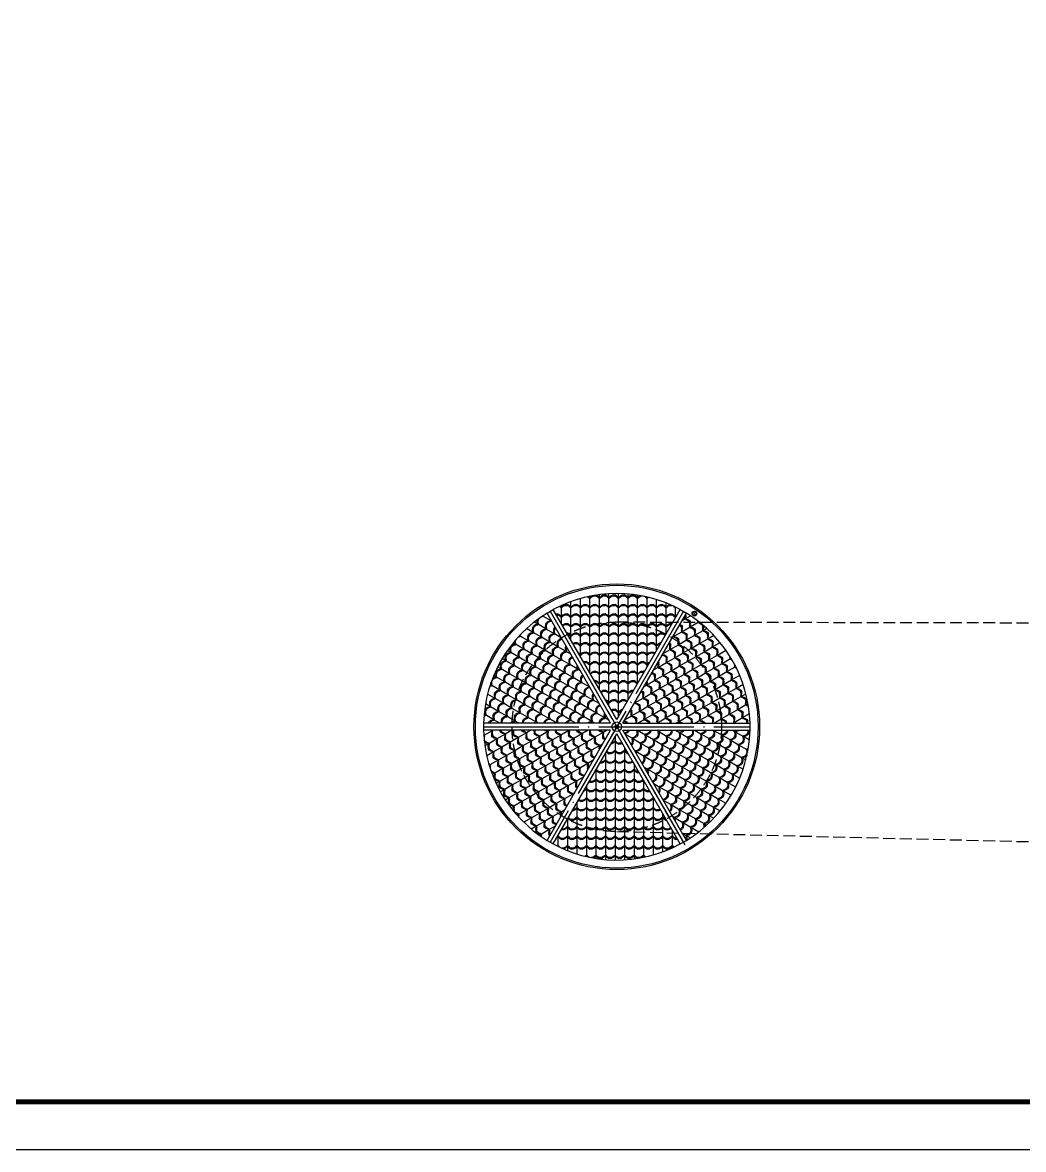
# Model space of a CAD drawing. Extents: x -34815 to 81416, y -425322 to 67478.
# Drawn here: x 18341 to 39366, y -249522 to -225854 of the extents above; entities that cross this region are included whole.
import ezdxf

# ---------------------------------------------------------------- set-up
doc = ezdxf.new("R2010")
doc.units = 0
doc.header["$LTSCALE"] = 1000
doc.header["$MEASUREMENT"] = 0
doc.linetypes.add('DASH', pattern=[0.35, 0.25, -0.1])
doc.linetypes.add('DOTE', pattern=[2.42, 2, -0.2, 0.02, -0.2])
for name, color, linetype in [('DOTE2', 9, 'DOTE'), ('PUB_TITLE', 7, 'Continuous'), ('WA', 30, 'Continuous'), ('填充线', 5, 'Continuous'), ('落水管', 7, 'Continuous')]:
    doc.layers.add(name, color=color, linetype=linetype)
doc.layers.add('WALL', color=2, linetype='Continuous', lineweight=25)

# ---------------------------------------------------------------- blocks, each defined once
blk = doc.blocks.new('A1100图框')
at = {"layer": 'PUB_TITLE'}
blk.add_lwpolyline([(-2684, 8078), (81416, 8078), (81416, 67478), (-2684, 67478)], close=True, dxfattribs=at)
at = {"layer": 'PUB_TITLE', "const_width": 100}
blk.add_lwpolyline([(-184, 9078), (80416, 9078), (80416, 66478), (-184, 66478)], close=True, dxfattribs=at)

msp = doc.modelspace()

# ---------------------------------------------------------------- hatches: boundary and pattern name
at = {"layer": 'WA'}
h = msp.add_hatch(dxfattribs=at)
h.set_pattern_fill('西班牙屋面', color=256, scale=100, angle=360, style=0)
h.set_pattern_definition([(360, (-519161.03, -427135.17), (9e-14, 200), [40, -160]), (360, (-519061.03, -427095.17), (9e-14, 200), [40, -160]), (360, (-519061.03, -427075.17), (9e-14, 200), [40, -160]), (90, (-519141.03, -427135.17), (-200, 1e-13), [200]), (45, (-519141.03, -427135.17), (9e-14, 200.000005), [56.56854, -226.27417]), (45, (-519121.03, -427135.17), (9e-14, 200.000005), [28.28428, -254.55843]), (135, (-519141.03, -427135.17), (-200.000005, 9e-14), [56.56854, -226.27417]), (135, (-518961.03, -427135.17), (-200.000005, 9e-14), [28.28428, -254.55843]), (26.565051, (-519101.03, -427115.17), (200, 2e-07), [44.72, -402.493595]), (153.434949, (-519181.03, -427115.17), (-200, 2e-07), [44.72, -402.493595]), (26.565051, (-519101.03, -427095.17), (200, 2e-07), [44.72, -402.493595]), (153.434949, (-519181.03, -427095.17), (-200, 2e-07), [44.72, -402.493595])])
edge = h.paths.add_edge_path()
edge.add_line((30823, -240493), (32157, -238182))
edge.add_arc((30823, -240644), 2800, 61.5349, 118.4651)
edge.add_line((29488, -238182), (30823, -240493))
h = msp.add_hatch(dxfattribs=at)
h.set_pattern_fill('西班牙屋面', color=256, scale=100, angle=420, style=0)
h.set_pattern_definition([(60, (-82662.64, -810189.24), (-173.20508, 100), [40, -160]), (60, (-82647.28, -810082.63), (-173.20508, 100), [40, -160]), (60, (-82664.6, -810072.63), (-173.20508, 100), [40, -160]), (150, (-82652.64, -810171.91), (-100, -173.20508), [200]), (105, (-82652.64, -810171.91), (-173.205085, 100.000003), [56.56854, -226.27417]), (105, (-82642.64, -810154.6), (-173.205085, 100.000003), [28.28428, -254.55843]), (195, (-82652.64, -810171.91), (-100.000003, -173.205085), [56.56854, -226.27417]), (195, (-82562.64, -810016.03), (-100.000003, -173.205085), [28.28428, -254.55843]), (86.565051, (-82649.96, -810127.27), (100, 173.205081), [44.72, -402.493595]), (213.434949, (-82689.96, -810196.56), (-100, -173.20508), [44.72, -402.493595]), (86.565051, (-82667.28, -810117.27), (100, 173.205081), [44.72, -402.493595]), (213.434949, (-82707.28, -810186.56), (-100, -173.20508), [44.72, -402.493595])])
edge = h.paths.add_edge_path()
edge.add_line((28024, -240568), (30693, -240568))
edge.add_line((30693, -240568), (29358, -238257))
edge.add_arc((30823, -240643), 2800, 121.5349, 178.4651)
h = msp.add_hatch(dxfattribs=at)
h.set_pattern_fill('西班牙屋面', color=256, scale=100, angle=300, style=0)
h.set_pattern_definition([(300, (-155678.95, 311550.29), (173.20508, 100), [40, -160]), (300, (-155594.3, 311483.69), (173.20508, 100), [40, -160]), (300, (-155576.98, 311493.69), (173.20508, 100), [40, -160]), (30, (-155668.95, 311532.97), (-100, 173.20508), [200]), (345, (-155668.95, 311532.97), (173.205085, 100.000003), [56.56854, -226.27417]), (345, (-155658.95, 311515.65), (173.205085, 100.000003), [28.28428, -254.55843]), (75, (-155668.95, 311532.97), (-100.000003, 173.205085), [56.56854, -226.27417]), (75, (-155578.95, 311377.08), (-100.000003, 173.205085), [28.28428, -254.55843]), (326.565051, (-155631.63, 311508.33), (100, -173.20508), [44.72, -402.493595]), (93.434949, (-155671.63, 311577.61), (-100, 173.205081), [44.72, -402.493595]), (326.565051, (-155614.305, 311518.33), (100, -173.20508), [44.72, -402.493595]), (93.434949, (-155654.305, 311587.61), (-100, 173.205081), [44.72, -402.493595])])
h.paths.add_polyline_path([(32287, -238257), (30953, -240568), (33622, -240568, 0.253644)])
h = msp.add_hatch(dxfattribs=at)
h.set_pattern_fill('西班牙屋面', color=256, scale=100, angle=480, style=0)
h.set_pattern_definition([(120, (467321.12, -623697.57), (-173.20508, -100), [40, -160]), (120, (467236.48, -623630.97), (-173.20508, -100), [40, -160]), (120, (467219.16, -623640.97), (-173.20508, -100), [40, -160]), (210, (467311.12, -623680.25), (100, -173.20508), [200]), (165, (467311.12, -623680.25), (-173.205085, -100.000003), [56.56854, -226.27417]), (165, (467301.12, -623662.93), (-173.205085, -100.000003), [28.28428, -254.55843]), (255, (467311.12, -623680.25), (100.000003, -173.205085), [56.56854, -226.27417]), (255, (467221.12, -623524.36), (100.000003, -173.205085), [28.28428, -254.55843]), (146.565051, (467273.8, -623655.61), (-100, 173.20508), [44.72, -402.493595]), (273.434949, (467313.8, -623724.89), (100, -173.205081), [44.72, -402.493595]), (146.565051, (467256.48, -623665.61), (-100, 173.20508), [44.72, -402.493595]), (273.434949, (467296.48, -623734.89), (100, -173.205081), [44.72, -402.493595])])
edge = h.paths.add_edge_path()
edge.add_line((29358, -243030), (30693, -240718))
edge.add_line((30693, -240718), (28024, -240718))
edge.add_arc((30823, -240643), 2800, 181.5349, 238.4651)
h = msp.add_hatch(dxfattribs=at)
h.set_pattern_fill('西班牙屋面', color=256, scale=100, angle=180, style=0)
h.set_pattern_definition([(180, (580806.47, -54151.83), (-2e-13, -200), [40, -160]), (180, (580706.47, -54191.83), (-2e-13, -200), [40, -160]), (180, (580706.47, -54211.83), (-2e-13, -200), [40, -160]), (270, (580786.47, -54151.83), (200, -2e-13), [200]), (225, (580786.47, -54151.83), (-2e-13, -200.000005), [56.56854, -226.27417]), (225, (580766.47, -54151.83), (-2e-13, -200.000005), [28.28428, -254.55843]), (315, (580786.47, -54151.83), (200.000005, -2e-13), [56.56854, -226.27417]), (315, (580606.47, -54151.83), (200.000005, -2e-13), [28.28428, -254.55843]), (206.565051, (580746.47, -54171.83), (-200, -2e-07), [44.72, -402.493595]), (333.434949, (580826.47, -54171.83), (200, -2e-07), [44.72, -402.493595]), (206.565051, (580746.47, -54191.83), (-200, -2e-07), [44.72, -402.493595]), (333.434949, (580826.47, -54191.83), (200, -2e-07), [44.72, -402.493595])])
edge = h.paths.add_edge_path()
edge.add_line((32157, -243105), (30823, -240793))
edge.add_line((30823, -240793), (29488, -243105))
edge.add_arc((30823, -240643), 2800, 241.5349, 298.4651)
h = msp.add_hatch(dxfattribs=at)
h.set_pattern_fill('西班牙屋面', color=256, scale=100, angle=240, style=0)
h.set_pattern_definition([(240, (-155658.95, 311550.29), (173.20508, -100), [40, -160]), (240, (-155674.3, 311443.69), (173.20508, -100), [40, -160]), (240, (-155656.98, 311433.69), (173.20508, -100), [40, -160]), (330, (-155668.95, 311532.97), (100, 173.20508), [200]), (285, (-155668.95, 311532.97), (173.205085, -100.000003), [56.56854, -226.27417]), (285, (-155678.95, 311515.65), (173.205085, -100.000003), [28.28428, -254.55843]), (15, (-155668.95, 311532.97), (100.000003, 173.205085), [56.56854, -226.27417]), (15, (-155758.95, 311377.08), (100.000003, 173.205085), [28.28428, -254.55843]), (266.565051, (-155671.63, 311488.33), (-100, -173.205081), [44.72, -402.493595]), (33.434949, (-155631.63, 311557.61), (100, 173.20508), [44.72, -402.493595]), (266.565051, (-155654.305, 311478.33), (-100, -173.205081), [44.72, -402.493595]), (33.434949, (-155614.305, 311547.61), (100, 173.20508), [44.72, -402.493595])])
h.paths.add_polyline_path([(30953, -240718), (32287, -243030, 0.253644), (33622, -240718)])
at = {"layer": '填充线'}
h = msp.add_hatch(dxfattribs=at)
h.set_pattern_fill('ANSI31', color=256, scale=20, style=0)
h.set_pattern_definition([(45, (-155668.946, 310167.095), (-22.4506403, 22.4506403), [])])
edge = h.paths.add_edge_path()
edge.add_arc((32454, -238268), 50, 0, 360)

# ---------------------------------------------------------------- linework, layer by layer
at = {"linetype": 'DASH'}
for p, q in [((30823, -238443), (43969, -238468)), ((30823, -242844), (43969, -243168))]:
    msp.add_line(p, q, dxfattribs=at)
msp.add_circle((30823, -240644), 2200, dxfattribs=at)
at = {"layer": 'DOTE2'}
for p, q in [((29423, -238219), (32256, -243126)), ((32223, -238219), (29423, -243068)), ((29723, -238738), (31923, -242549)), ((28023, -240644), (33623, -240644))]:
    msp.add_line(p, q, dxfattribs=at)
at = {"layer": 'WALL'}
for p, q in [((29358, -238256), (29488, -238181)), ((30693, -240568), (29358, -238256)), ((30823, -240493), (29488, -238181)), ((30823, -240493), (32158, -238181)), ((30953, -240568), (32288, -238256)), ((32158, -238181), (32288, -238256)), ((30693, -240568), (28023, -240568)), ((28023, -240568), (28023, -240718)), ((30953, -240568), (33623, -240568)), ((33623, -240718), (33623, -240568)), ((30693, -240718), (28023, -240718)), ((29358, -243031), (30693, -240718)), ((29488, -243106), (30823, -240793)), ((32158, -243106), (30823, -240793)), ((32288, -243031), (30953, -240718)), ((30953, -240718), (33623, -240718)), ((29358, -243031), (29488, -243106)), ((32158, -243106), (32288, -243031))]:
    msp.add_line(p, q, dxfattribs=at)
for radius in [100, 39.3]:
    msp.add_circle((30823, -240644), radius, dxfattribs=at)
for start, end in [(61.5349, 118.4651), (121.5349, 178.4651), (1.5349, 58.4651), (181.5349, 238.4651), (301.5349, 358.4651), (240, 298.4651)]:
    msp.add_arc((30823, -240644), 2800, start, end, dxfattribs=at)
at = {"layer": '填充线'}
for radius in [3000, 2970]:
    msp.add_circle((30823, -240644), radius, dxfattribs=at)
at = {"layer": '落水管'}
msp.add_circle((32454, -238268), 50, dxfattribs=at)

# ---------------------------------------------------------------- block references
msp.add_blockref('A1100图框', (0, -257600))

doc.saveas('drawing.dxf')
